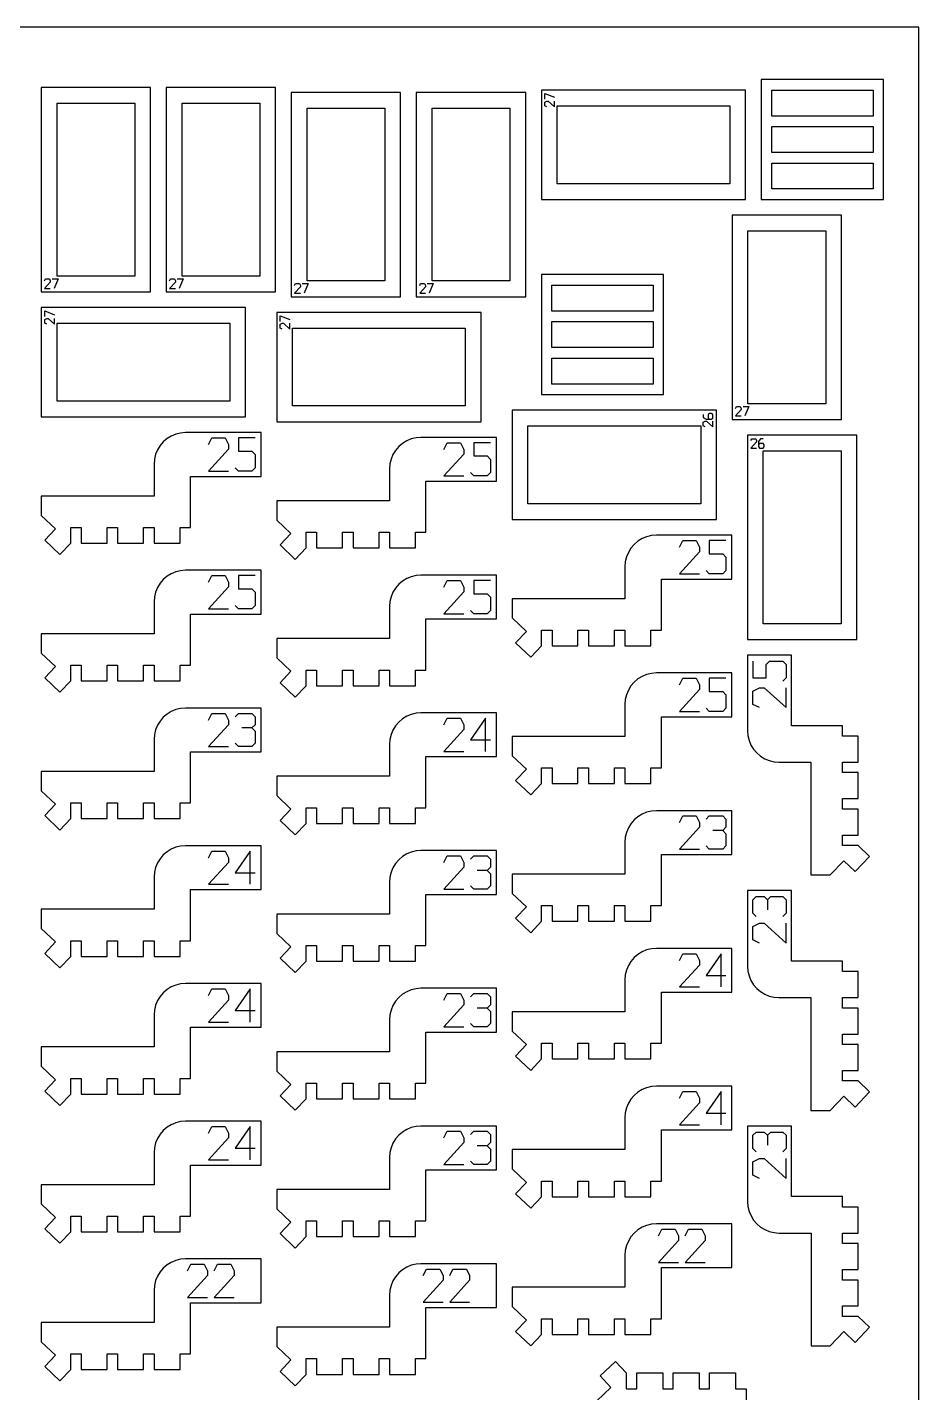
# Model space of a CAD drawing. Header units: millimetres. Extents: x 0 to 450, y 0 to 450.
# Drawn here: x 279.8 to 450, y 189.3 to 450 of the extents above; entities that cross this region are included whole.
import ezdxf

# ---------------------------------------------------------------- set-up
doc = ezdxf.new("R2010")
doc.units = ezdxf.units.MM
for name, color, linetype in [('CUT', 1, 'Continuous'), ('ENGRAVE', 5, 'Continuous'), ('SHEET', 8, 'Continuous')]:
    doc.layers.add(name, color=color, linetype=linetype)

msp = doc.modelspace()

# ---------------------------------------------------------------- linework, layer by layer
at = {"layer": 'CUT'}
for p, q in [((303.33, 438.5), (282.45, 438.5)), ((282.45, 438.5), (282.45, 399.49)), ((303.33, 399.49), (303.33, 438.5)), ((327.2, 438.5), (306.33, 438.5)), ((306.33, 438.5), (306.33, 399.49)), ((327.2, 399.49), (327.2, 438.5)), ((377.95, 438), (377.95, 417.13)), ((416.95, 438), (377.95, 438)), ((416.95, 417.13), (416.95, 438)), ((419.95, 440.01), (419.95, 417.13)), ((443.29, 440.01), (419.95, 440.01)), ((421.96, 433.05), (421.96, 438.01)), ((421.96, 438.01), (441.29, 438.01)), ((441.29, 438.01), (441.29, 433.05)), ((443.29, 417.13), (443.29, 440.01)), ((285.46, 435.5), (300.33, 435.5)), ((285.46, 402.49), (285.46, 435.5)), ((300.33, 435.5), (300.33, 402.49)), ((309.33, 435.5), (324.2, 435.5)), ((309.33, 402.49), (309.33, 435.5)), ((324.2, 435.5), (324.2, 402.49)), ((351.07, 437.58), (330.2, 437.58)), ((330.2, 437.58), (330.2, 398.57)), ((351.07, 398.57), (351.07, 437.58)), ((374.95, 437.58), (354.07, 437.58)), ((354.07, 437.58), (354.07, 398.57)), ((374.95, 398.57), (374.95, 437.58)), ((333.2, 434.58), (348.07, 434.58)), ((333.2, 401.58), (333.2, 434.58)), ((348.07, 434.58), (348.07, 401.58)), ((357.07, 434.58), (371.95, 434.58)), ((357.07, 401.58), (357.07, 434.58)), ((371.95, 434.58), (371.95, 401.58)), ((380.95, 420.13), (380.95, 435)), ((380.95, 435), (413.95, 435)), ((413.95, 435), (413.95, 420.13)), ((441.29, 433.05), (421.96, 433.05)), ((421.96, 426.09), (421.96, 431.05)), ((421.96, 431.05), (441.29, 431.05)), ((441.29, 431.05), (441.29, 426.09)), ((441.29, 426.09), (421.96, 426.09)), ((421.96, 419.13), (421.96, 424.09)), ((421.96, 424.09), (441.29, 424.09)), ((441.29, 424.09), (441.29, 419.13)), ((413.95, 420.13), (380.95, 420.13)), ((377.95, 417.13), (416.95, 417.13)), ((419.95, 417.13), (443.29, 417.13)), ((441.29, 419.13), (421.96, 419.13)), ((435.25, 414.13), (414.37, 414.13)), ((414.37, 414.13), (414.37, 375.12)), ((435.25, 375.12), (435.25, 414.13)), ((417.37, 411.13), (432.25, 411.13)), ((417.37, 378.12), (417.37, 411.13)), ((432.25, 411.13), (432.25, 378.12)), ((300.33, 402.49), (285.46, 402.49)), ((324.2, 402.49), (309.33, 402.49)), ((348.07, 401.58), (333.2, 401.58)), ((371.95, 401.58), (357.07, 401.58)), ((377.95, 402.78), (377.95, 379.89)), ((401.29, 402.78), (377.95, 402.78)), ((401.29, 379.89), (401.29, 402.78)), ((282.45, 399.49), (303.33, 399.49)), ((306.33, 399.49), (327.2, 399.49)), ((379.95, 395.82), (379.95, 400.78)), ((379.95, 400.78), (399.29, 400.78)), ((399.29, 400.78), (399.29, 395.82)), ((282.45, 396.49), (282.45, 375.62)), ((321.46, 396.49), (282.45, 396.49)), ((321.46, 375.62), (321.46, 396.49)), ((330.2, 398.57), (351.07, 398.57)), ((354.07, 398.57), (374.95, 398.57)), ((327.41, 395.57), (327.41, 374.7)), ((366.42, 395.57), (327.41, 395.57)), ((366.42, 374.7), (366.42, 395.57)), ((399.29, 395.82), (379.95, 395.82)), ((379.95, 388.86), (379.95, 393.82)), ((379.95, 393.82), (399.29, 393.82)), ((399.29, 393.82), (399.29, 388.86)), ((285.46, 378.62), (285.46, 393.49)), ((285.46, 393.49), (318.46, 393.49)), ((318.46, 393.49), (318.46, 378.62)), ((330.41, 377.7), (330.41, 392.57)), ((330.41, 392.57), (363.42, 392.57)), ((363.42, 392.57), (363.42, 377.7)), ((399.29, 388.86), (379.95, 388.86)), ((379.95, 381.89), (379.95, 386.85)), ((379.95, 386.85), (399.29, 386.85)), ((399.29, 386.85), (399.29, 381.89)), ((399.29, 381.89), (379.95, 381.89)), ((318.46, 378.62), (285.46, 378.62)), ((377.95, 379.89), (401.29, 379.89)), ((432.25, 378.12), (417.37, 378.12)), ((282.45, 375.62), (321.46, 375.62)), ((363.42, 377.7), (330.41, 377.7)), ((372.37, 376.89), (372.37, 356.02)), ((411.37, 376.89), (372.37, 376.89)), ((411.37, 356.02), (411.37, 376.89)), ((327.41, 374.7), (366.42, 374.7)), ((375.37, 359.02), (375.37, 373.89)), ((375.37, 373.89), (408.37, 373.89)), ((408.37, 373.89), (408.37, 359.02)), ((414.37, 375.12), (435.25, 375.12)), ((305.75, 370.86), (305.14, 370.14)), ((306.47, 371.47), (305.75, 370.86)), ((307.27, 371.96), (306.47, 371.47)), ((308.14, 372.32), (307.27, 371.96)), ((309.06, 372.54), (308.14, 372.32)), ((310, 372.62), (309.06, 372.54)), ((324.41, 372.62), (310, 372.62)), ((324.41, 364.25), (324.41, 372.62)), ((351.42, 370.56), (350.71, 369.94)), ((352.23, 371.05), (351.42, 370.56)), ((353.1, 371.41), (352.23, 371.05)), ((354.01, 371.63), (353.1, 371.41)), ((354.95, 371.7), (354.01, 371.63)), ((369.37, 371.7), (354.95, 371.7)), ((369.37, 363.34), (369.37, 371.7)), ((438.19, 372.12), (417.32, 372.12)), ((417.32, 372.12), (417.32, 333.11)), ((438.19, 333.11), (438.19, 372.12)), ((304.29, 368.47), (304.07, 367.55)), ((304.65, 369.34), (304.29, 368.47)), ((305.14, 370.14), (304.65, 369.34)), ((349.6, 368.42), (349.24, 367.55)), ((350.1, 369.23), (349.6, 368.42)), ((350.71, 369.94), (350.1, 369.23)), ((420.32, 369.12), (435.19, 369.12)), ((420.32, 336.11), (420.32, 369.12)), ((435.19, 369.12), (435.19, 336.11)), ((304.07, 367.55), (303.99, 366.62)), ((303.99, 366.62), (303.99, 360.5)), ((349.02, 366.64), (348.95, 365.7)), ((348.95, 365.7), (348.95, 359.59)), ((349.24, 367.55), (349.02, 366.64)), ((310.96, 364.25), (324.41, 364.25)), ((310.96, 354.5), (310.96, 364.25)), ((355.91, 363.34), (369.37, 363.34)), ((355.91, 353.59), (355.91, 363.34)), ((303.99, 360.5), (282.45, 360.5)), ((282.45, 360.5), (282.45, 356.81)), ((348.95, 359.59), (327.41, 359.59)), ((327.41, 359.59), (327.41, 355.9)), ((408.37, 359.02), (375.37, 359.02)), ((282.45, 356.81), (285.16, 354.25)), ((327.41, 355.9), (330.12, 353.33)), ((372.37, 356.02), (411.37, 356.02)), ((285.16, 354.25), (283.1, 352.07)), ((283.1, 352.07), (286.01, 349.32)), ((288.07, 351.5), (288.07, 354.5)), ((288.07, 354.5), (290.07, 354.5)), ((290.07, 354.5), (290.07, 351.5)), ((295.03, 351.5), (295.03, 354.5)), ((295.03, 354.5), (297.03, 354.5)), ((297.03, 354.5), (297.03, 351.5)), ((301.99, 354.5), (303.99, 354.5)), ((301.99, 351.5), (301.99, 354.5)), ((303.99, 354.5), (303.99, 351.5)), ((308.96, 354.5), (310.96, 354.5)), ((308.96, 351.5), (308.96, 354.5)), ((330.12, 353.33), (328.06, 351.16)), ((333.03, 350.59), (333.03, 353.59)), ((333.03, 353.59), (335.03, 353.59)), ((335.03, 353.59), (335.03, 350.59)), ((339.99, 350.59), (339.99, 353.59)), ((339.99, 353.59), (341.99, 353.59)), ((341.99, 353.59), (341.99, 350.59)), ((346.95, 353.59), (348.95, 353.59)), ((346.95, 350.59), (346.95, 353.59)), ((348.95, 353.59), (348.95, 350.59)), ((353.91, 353.59), (355.91, 353.59)), ((353.91, 350.59), (353.91, 353.59)), ((397.18, 352.37), (396.38, 351.87)), ((398.05, 352.73), (397.18, 352.37)), ((398.97, 352.95), (398.05, 352.73)), ((399.91, 353.02), (398.97, 352.95)), ((414.32, 353.02), (399.91, 353.02)), ((414.32, 344.66), (414.32, 353.02)), ((286.01, 349.32), (288.07, 351.5)), ((290.07, 351.5), (295.03, 351.5)), ((297.03, 351.5), (301.99, 351.5)), ((303.99, 351.5), (308.96, 351.5)), ((328.06, 351.16), (330.96, 348.41)), ((330.96, 348.41), (333.03, 350.59)), ((335.03, 350.59), (339.99, 350.59)), ((341.99, 350.59), (346.95, 350.59)), ((348.95, 350.59), (353.91, 350.59)), ((394.56, 349.74), (394.2, 348.87)), ((395.05, 350.55), (394.56, 349.74)), ((395.66, 351.26), (395.05, 350.55)), ((396.38, 351.87), (395.66, 351.26)), ((393.98, 347.96), (393.91, 347.02)), ((393.91, 347.02), (393.91, 340.91)), ((394.2, 348.87), (393.98, 347.96)), ((305.75, 344.56), (305.14, 343.85)), ((306.47, 345.18), (305.75, 344.56)), ((307.27, 345.67), (306.47, 345.18)), ((308.14, 346.03), (307.27, 345.67)), ((309.06, 346.25), (308.14, 346.03)), ((310, 346.32), (309.06, 346.25)), ((324.41, 346.32), (310, 346.32)), ((324.41, 337.96), (324.41, 346.32)), ((351.42, 344.26), (350.71, 343.65)), ((352.23, 344.75), (351.42, 344.26)), ((353.1, 345.11), (352.23, 344.75)), ((354.01, 345.33), (353.1, 345.11)), ((354.95, 345.41), (354.01, 345.33)), ((369.37, 345.41), (354.95, 345.41)), ((369.37, 337.04), (369.37, 345.41)), ((400.87, 344.66), (414.32, 344.66)), ((400.87, 334.9), (400.87, 344.66)), ((304.29, 342.17), (304.07, 341.26)), ((304.65, 343.04), (304.29, 342.17)), ((305.14, 343.85), (304.65, 343.04)), ((349.6, 342.13), (349.24, 341.26)), ((350.1, 342.93), (349.6, 342.13)), ((350.71, 343.65), (350.1, 342.93)), ((304.07, 341.26), (303.99, 340.32)), ((303.99, 340.32), (303.99, 334.21)), ((349.02, 340.34), (348.95, 339.4)), ((348.95, 339.4), (348.95, 333.29)), ((349.24, 341.26), (349.02, 340.34)), ((393.91, 340.91), (372.37, 340.91)), ((372.37, 340.91), (372.37, 337.22)), ((310.96, 337.96), (324.41, 337.96)), ((310.96, 328.21), (310.96, 337.96)), ((355.91, 337.04), (369.37, 337.04)), ((355.91, 327.29), (355.91, 337.04)), ((372.37, 337.22), (375.08, 334.65)), ((303.99, 334.21), (282.45, 334.21)), ((282.45, 334.21), (282.45, 330.52)), ((375.08, 334.65), (373.01, 332.47)), ((377.98, 331.9), (377.98, 334.9)), ((377.98, 334.9), (379.98, 334.9)), ((379.98, 334.9), (379.98, 331.9)), ((384.94, 331.9), (384.94, 334.9)), ((384.94, 334.9), (386.94, 334.9)), ((386.94, 334.9), (386.94, 331.9)), ((391.91, 334.9), (393.91, 334.9)), ((391.91, 331.9), (391.91, 334.9)), ((393.91, 334.9), (393.91, 331.9)), ((398.87, 334.9), (400.87, 334.9)), ((398.87, 331.9), (398.87, 334.9)), ((435.19, 336.11), (420.32, 336.11)), ((348.95, 333.29), (327.41, 333.29)), ((327.41, 333.29), (327.41, 329.6)), ((373.01, 332.47), (375.92, 329.72)), ((375.92, 329.72), (377.98, 331.9)), ((379.98, 331.9), (384.94, 331.9)), ((386.94, 331.9), (391.91, 331.9)), ((393.91, 331.9), (398.87, 331.9)), ((417.32, 333.11), (438.19, 333.11)), ((282.45, 330.52), (285.16, 327.95)), ((327.41, 329.6), (330.12, 327.04)), ((425.68, 330.11), (417.32, 330.11)), ((417.32, 330.11), (417.32, 315.7)), ((425.68, 316.66), (425.68, 330.11)), ((285.16, 327.95), (283.1, 325.77)), ((288.07, 325.21), (288.07, 328.21)), ((288.07, 328.21), (290.07, 328.21)), ((290.07, 328.21), (290.07, 325.21)), ((295.03, 325.21), (295.03, 328.21)), ((295.03, 328.21), (297.03, 328.21)), ((297.03, 328.21), (297.03, 325.21)), ((301.99, 328.21), (303.99, 328.21)), ((301.99, 325.21), (301.99, 328.21)), ((303.99, 328.21), (303.99, 325.21)), ((308.96, 328.21), (310.96, 328.21)), ((308.96, 325.21), (308.96, 328.21)), ((330.12, 327.04), (328.06, 324.86)), ((333.03, 324.29), (333.03, 327.29)), ((333.03, 327.29), (335.03, 327.29)), ((335.03, 327.29), (335.03, 324.29)), ((339.99, 324.29), (339.99, 327.29)), ((339.99, 327.29), (341.99, 327.29)), ((341.99, 327.29), (341.99, 324.29)), ((346.95, 327.29), (348.95, 327.29)), ((346.95, 324.29), (346.95, 327.29)), ((348.95, 327.29), (348.95, 324.29)), ((353.91, 327.29), (355.91, 327.29)), ((353.91, 324.29), (353.91, 327.29)), ((397.18, 326.07), (396.38, 325.58)), ((398.05, 326.43), (397.18, 326.07)), ((398.97, 326.65), (398.05, 326.43)), ((399.91, 326.72), (398.97, 326.65)), ((414.32, 326.72), (399.91, 326.72)), ((414.32, 318.36), (414.32, 326.72)), ((283.1, 325.77), (286.01, 323.03)), ((286.01, 323.03), (288.07, 325.21)), ((290.07, 325.21), (295.03, 325.21)), ((297.03, 325.21), (301.99, 325.21)), ((303.99, 325.21), (308.96, 325.21)), ((328.06, 324.86), (330.96, 322.11)), ((330.96, 322.11), (333.03, 324.29)), ((335.03, 324.29), (339.99, 324.29)), ((341.99, 324.29), (346.95, 324.29)), ((348.95, 324.29), (353.91, 324.29)), ((394.56, 323.45), (394.2, 322.58)), ((395.05, 324.25), (394.56, 323.45)), ((395.66, 324.97), (395.05, 324.25)), ((396.38, 325.58), (395.66, 324.97)), ((393.98, 321.66), (393.91, 320.72)), ((393.91, 320.72), (393.91, 314.61)), ((394.2, 322.58), (393.98, 321.66)), ((305.75, 318.27), (305.14, 317.55)), ((306.47, 318.88), (305.75, 318.27)), ((307.27, 319.37), (306.47, 318.88)), ((308.14, 319.73), (307.27, 319.37)), ((309.06, 319.95), (308.14, 319.73)), ((310, 320.03), (309.06, 319.95)), ((324.41, 320.03), (310, 320.03)), ((324.41, 311.66), (324.41, 320.03)), ((352.23, 318.46), (351.42, 317.96)), ((353.1, 318.82), (352.23, 318.46)), ((354.01, 319.04), (353.1, 318.82)), ((354.95, 319.11), (354.01, 319.04)), ((369.37, 319.11), (354.95, 319.11)), ((369.37, 310.75), (369.37, 319.11)), ((400.87, 318.36), (414.32, 318.36)), ((400.87, 308.61), (400.87, 318.36)), ((304.29, 315.88), (304.07, 314.96)), ((304.65, 316.75), (304.29, 315.88)), ((305.14, 317.55), (304.65, 316.75)), ((349.6, 315.83), (349.24, 314.96)), ((350.1, 316.64), (349.6, 315.83)), ((350.71, 317.35), (350.1, 316.64)), ((351.42, 317.96), (350.71, 317.35)), ((417.32, 315.7), (417.39, 314.76)), ((435.44, 316.66), (425.68, 316.66)), ((435.44, 314.66), (435.44, 316.66)), ((304.07, 314.96), (303.99, 314.02)), ((303.99, 314.02), (303.99, 307.91)), ((349.02, 314.05), (348.95, 313.11)), ((348.95, 313.11), (348.95, 307)), ((349.24, 314.96), (349.02, 314.05)), ((393.91, 314.61), (372.37, 314.61)), ((372.37, 314.61), (372.37, 310.92)), ((417.39, 314.76), (417.61, 313.84)), ((417.61, 313.84), (417.97, 312.97)), ((417.97, 312.97), (418.47, 312.17)), ((438.44, 314.66), (435.44, 314.66)), ((438.44, 309.7), (438.44, 314.66)), ((310.96, 301.91), (310.96, 311.66)), ((310.96, 311.66), (324.41, 311.66)), ((355.91, 310.75), (369.37, 310.75)), ((355.91, 300.99), (355.91, 310.75)), ((372.37, 310.92), (375.08, 308.36)), ((418.47, 312.17), (419.08, 311.45)), ((419.08, 311.45), (419.79, 310.84)), ((419.79, 310.84), (420.6, 310.35)), ((420.6, 310.35), (421.47, 309.99)), ((282.45, 307.91), (282.45, 304.22)), ((303.99, 307.91), (282.45, 307.91)), ((375.08, 308.36), (373.01, 306.18)), ((377.98, 305.61), (377.98, 308.61)), ((377.98, 308.61), (379.98, 308.61)), ((379.98, 308.61), (379.98, 305.61)), ((384.94, 305.61), (384.94, 308.61)), ((384.94, 308.61), (386.94, 308.61)), ((386.94, 308.61), (386.94, 305.61)), ((391.91, 308.61), (393.91, 308.61)), ((391.91, 305.61), (391.91, 308.61)), ((393.91, 308.61), (393.91, 305.61)), ((398.87, 308.61), (400.87, 308.61)), ((398.87, 305.61), (398.87, 308.61)), ((421.47, 309.99), (422.38, 309.77)), ((422.38, 309.77), (423.32, 309.7)), ((423.32, 309.7), (429.43, 309.7)), ((429.43, 309.7), (429.43, 288.16)), ((435.44, 309.7), (438.44, 309.7)), ((435.44, 307.7), (435.44, 309.7)), ((438.44, 307.7), (435.44, 307.7)), ((438.44, 302.73), (438.44, 307.7)), ((348.95, 307), (327.41, 307)), ((327.41, 307), (327.41, 303.31)), ((373.01, 306.18), (375.92, 303.43)), ((375.92, 303.43), (377.98, 305.61)), ((379.98, 305.61), (384.94, 305.61)), ((386.94, 305.61), (391.91, 305.61)), ((393.91, 305.61), (398.87, 305.61)), ((282.45, 304.22), (285.16, 301.66)), ((327.41, 303.31), (330.12, 300.74)), ((435.44, 302.73), (438.44, 302.73)), ((435.44, 300.73), (435.44, 302.73)), ((285.16, 301.66), (283.1, 299.48)), ((288.07, 298.91), (288.07, 301.91)), ((288.07, 301.91), (290.07, 301.91)), ((290.07, 301.91), (290.07, 298.91)), ((295.03, 298.91), (295.03, 301.91)), ((295.03, 301.91), (297.03, 301.91)), ((297.03, 301.91), (297.03, 298.91)), ((301.99, 298.91), (301.99, 301.91)), ((301.99, 301.91), (303.99, 301.91)), ((303.99, 301.91), (303.99, 298.91)), ((308.96, 298.91), (308.96, 301.91)), ((308.96, 301.91), (310.96, 301.91)), ((330.12, 300.74), (328.06, 298.56)), ((333.03, 300.99), (335.03, 300.99)), ((333.03, 297.99), (333.03, 300.99)), ((335.03, 300.99), (335.03, 297.99)), ((339.99, 297.99), (339.99, 300.99)), ((339.99, 300.99), (341.99, 300.99)), ((341.99, 300.99), (341.99, 297.99)), ((346.95, 300.99), (348.95, 300.99)), ((346.95, 297.99), (346.95, 300.99)), ((348.95, 300.99), (348.95, 297.99)), ((353.91, 300.99), (355.91, 300.99)), ((353.91, 297.99), (353.91, 300.99)), ((398.05, 300.14), (397.18, 299.77)), ((398.97, 300.35), (398.05, 300.14)), ((399.91, 300.43), (398.97, 300.35)), ((414.32, 300.43), (399.91, 300.43)), ((414.32, 292.06), (414.32, 300.43)), ((438.44, 300.73), (435.44, 300.73)), ((438.44, 295.77), (438.44, 300.73)), ((283.1, 299.48), (286.01, 296.73)), ((286.01, 296.73), (288.07, 298.91)), ((290.07, 298.91), (295.03, 298.91)), ((297.03, 298.91), (301.99, 298.91)), ((303.99, 298.91), (308.96, 298.91)), ((328.06, 298.56), (330.96, 295.81)), ((330.96, 295.81), (333.03, 297.99)), ((335.03, 297.99), (339.99, 297.99)), ((341.99, 297.99), (346.95, 297.99)), ((348.95, 297.99), (353.91, 297.99)), ((395.05, 297.95), (394.56, 297.15)), ((395.66, 298.67), (395.05, 297.95)), ((396.38, 299.28), (395.66, 298.67)), ((397.18, 299.77), (396.38, 299.28)), ((393.98, 295.37), (393.91, 294.43)), ((394.2, 296.28), (393.98, 295.37)), ((394.56, 297.15), (394.2, 296.28)), ((435.44, 295.77), (438.44, 295.77)), ((435.44, 293.77), (435.44, 295.77)), ((306.47, 292.58), (305.75, 291.97)), ((307.27, 293.08), (306.47, 292.58)), ((308.14, 293.44), (307.27, 293.08)), ((309.06, 293.66), (308.14, 293.44)), ((310, 293.73), (309.06, 293.66)), ((324.41, 293.73), (310, 293.73)), ((324.41, 285.36), (324.41, 293.73)), ((352.23, 292.16), (351.42, 291.67)), ((353.1, 292.52), (352.23, 292.16)), ((354.01, 292.74), (353.1, 292.52)), ((354.95, 292.81), (354.01, 292.74)), ((369.37, 292.81), (354.95, 292.81)), ((369.37, 284.45), (369.37, 292.81)), ((393.91, 294.43), (393.91, 288.31)), ((400.87, 282.31), (400.87, 292.06)), ((400.87, 292.06), (414.32, 292.06)), ((438.44, 293.77), (435.44, 293.77)), ((440.62, 291.71), (438.44, 293.77)), ((304.29, 289.58), (304.07, 288.67)), ((304.65, 290.45), (304.29, 289.58)), ((305.14, 291.26), (304.65, 290.45)), ((305.75, 291.97), (305.14, 291.26)), ((349.6, 289.54), (349.24, 288.67)), ((350.1, 290.34), (349.6, 289.54)), ((350.71, 291.06), (350.1, 290.34)), ((351.42, 291.67), (350.71, 291.06)), ((433.12, 288.16), (435.69, 290.87)), ((435.69, 290.87), (437.87, 288.8)), ((437.87, 288.8), (440.62, 291.71)), ((304.07, 288.67), (303.99, 287.73)), ((303.99, 287.73), (303.99, 281.62)), ((349.02, 287.75), (348.95, 286.81)), ((348.95, 286.81), (348.95, 280.7)), ((349.24, 288.67), (349.02, 287.75)), ((372.37, 288.31), (372.37, 284.63)), ((393.91, 288.31), (372.37, 288.31)), ((429.43, 288.16), (433.12, 288.16)), ((310.96, 285.36), (324.41, 285.36)), ((310.96, 275.61), (310.96, 285.36)), ((355.91, 274.7), (355.91, 284.45)), ((355.91, 284.45), (369.37, 284.45)), ((372.37, 284.63), (375.08, 282.06)), ((425.69, 285.16), (417.32, 285.16)), ((417.32, 285.16), (417.32, 270.74)), ((425.69, 271.7), (425.69, 285.16)), ((303.99, 281.62), (282.45, 281.62)), ((282.45, 281.62), (282.45, 277.93)), ((375.08, 282.06), (373.01, 279.88)), ((377.98, 279.31), (377.98, 282.31)), ((377.98, 282.31), (379.98, 282.31)), ((379.98, 282.31), (379.98, 279.31)), ((384.94, 279.31), (384.94, 282.31)), ((384.94, 282.31), (386.94, 282.31)), ((386.94, 282.31), (386.94, 279.31)), ((391.91, 279.31), (391.91, 282.31)), ((391.91, 282.31), (393.91, 282.31)), ((393.91, 282.31), (393.91, 279.31)), ((398.87, 279.31), (398.87, 282.31)), ((398.87, 282.31), (400.87, 282.31)), ((327.41, 280.7), (327.41, 277.01)), ((348.95, 280.7), (327.41, 280.7)), ((373.01, 279.88), (375.92, 277.13)), ((375.92, 277.13), (377.98, 279.31)), ((379.98, 279.31), (384.94, 279.31)), ((386.94, 279.31), (391.91, 279.31)), ((393.91, 279.31), (398.87, 279.31)), ((282.45, 277.93), (285.16, 275.36)), ((327.41, 277.01), (330.12, 274.45)), ((285.16, 275.36), (283.1, 273.18)), ((288.07, 275.61), (290.07, 275.61)), ((288.07, 272.61), (288.07, 275.61)), ((290.07, 275.61), (290.07, 272.61)), ((295.03, 272.61), (295.03, 275.61)), ((295.03, 275.61), (297.03, 275.61)), ((297.03, 275.61), (297.03, 272.61)), ((301.99, 275.61), (303.99, 275.61)), ((301.99, 272.61), (301.99, 275.61)), ((303.99, 275.61), (303.99, 272.61)), ((308.96, 275.61), (310.96, 275.61)), ((308.96, 272.61), (308.96, 275.61)), ((330.12, 274.45), (328.06, 272.27)), ((333.03, 271.7), (333.03, 274.7)), ((333.03, 274.7), (335.03, 274.7)), ((335.03, 274.7), (335.03, 271.7)), ((339.99, 271.7), (339.99, 274.7)), ((339.99, 274.7), (341.99, 274.7)), ((341.99, 274.7), (341.99, 271.7)), ((346.95, 271.7), (346.95, 274.7)), ((346.95, 274.7), (348.95, 274.7)), ((348.95, 274.7), (348.95, 271.7)), ((353.91, 271.7), (353.91, 274.7)), ((353.91, 274.7), (355.91, 274.7)), ((398.05, 273.84), (397.18, 273.48)), ((398.97, 274.06), (398.05, 273.84)), ((399.91, 274.13), (398.97, 274.06)), ((414.32, 274.13), (399.91, 274.13)), ((414.32, 265.77), (414.32, 274.13)), ((283.1, 273.18), (286.01, 270.43)), ((286.01, 270.43), (288.07, 272.61)), ((290.07, 272.61), (295.03, 272.61)), ((297.03, 272.61), (301.99, 272.61)), ((303.99, 272.61), (308.96, 272.61)), ((328.06, 272.27), (330.96, 269.52)), ((330.96, 269.52), (333.03, 271.7)), ((335.03, 271.7), (339.99, 271.7)), ((341.99, 271.7), (346.95, 271.7)), ((348.95, 271.7), (353.91, 271.7)), ((395.05, 271.66), (394.56, 270.86)), ((395.66, 272.38), (395.05, 271.66)), ((396.38, 272.99), (395.66, 272.38)), ((397.18, 273.48), (396.38, 272.99)), ((435.44, 271.7), (425.69, 271.7)), ((435.44, 269.7), (435.44, 271.7)), ((393.98, 269.07), (393.91, 268.13)), ((394.2, 269.99), (393.98, 269.07)), ((394.56, 270.86), (394.2, 269.99)), ((417.32, 270.74), (417.39, 269.8)), ((417.39, 269.8), (417.61, 268.89)), ((417.61, 268.89), (417.97, 268.02)), ((438.44, 269.7), (435.44, 269.7)), ((438.44, 264.74), (438.44, 269.7)), ((306.47, 266.29), (305.75, 265.68)), ((307.27, 266.78), (306.47, 266.29)), ((308.14, 267.14), (307.27, 266.78)), ((309.06, 267.36), (308.14, 267.14)), ((310, 267.43), (309.06, 267.36)), ((324.41, 267.43), (310, 267.43)), ((324.41, 259.07), (324.41, 267.43)), ((353.1, 266.23), (352.23, 265.86)), ((354.01, 266.44), (353.1, 266.23)), ((354.95, 266.52), (354.01, 266.44)), ((369.37, 266.52), (354.95, 266.52)), ((369.37, 258.15), (369.37, 266.52)), ((393.91, 268.13), (393.91, 262.02)), ((417.97, 268.02), (418.47, 267.21)), ((418.47, 267.21), (419.08, 266.5)), ((419.08, 266.5), (419.79, 265.89)), ((304.65, 264.16), (304.29, 263.29)), ((305.14, 264.96), (304.65, 264.16)), ((305.75, 265.68), (305.14, 264.96)), ((350.1, 264.04), (349.6, 263.24)), ((350.71, 264.76), (350.1, 264.04)), ((351.42, 265.37), (350.71, 264.76)), ((352.23, 265.86), (351.42, 265.37)), ((400.87, 265.77), (414.32, 265.77)), ((400.87, 256.02), (400.87, 265.77)), ((419.79, 265.89), (420.6, 265.4)), ((420.6, 265.4), (421.47, 265.03)), ((421.47, 265.03), (422.38, 264.82)), ((422.38, 264.82), (423.32, 264.74)), ((423.32, 264.74), (429.43, 264.74)), ((429.43, 264.74), (429.43, 243.2)), ((435.44, 264.74), (438.44, 264.74)), ((435.44, 262.74), (435.44, 264.74)), ((304.07, 262.37), (303.99, 261.43)), ((303.99, 261.43), (303.99, 255.32)), ((304.29, 263.29), (304.07, 262.37)), ((349.02, 261.46), (348.95, 260.52)), ((349.24, 262.37), (349.02, 261.46)), ((349.6, 263.24), (349.24, 262.37)), ((393.91, 262.02), (372.37, 262.02)), ((372.37, 262.02), (372.37, 258.33)), ((438.44, 262.74), (435.44, 262.74)), ((438.44, 257.78), (438.44, 262.74)), ((310.96, 259.07), (324.41, 259.07)), ((310.96, 249.32), (310.96, 259.07)), ((348.95, 260.52), (348.95, 254.4)), ((355.91, 248.4), (355.91, 258.15)), ((355.91, 258.15), (369.37, 258.15)), ((372.37, 258.33), (375.08, 255.77)), ((375.08, 255.77), (373.01, 253.59)), ((377.98, 256.02), (379.98, 256.02)), ((377.98, 253.02), (377.98, 256.02)), ((379.98, 256.02), (379.98, 253.02)), ((384.94, 253.02), (384.94, 256.02)), ((384.94, 256.02), (386.94, 256.02)), ((386.94, 256.02), (386.94, 253.02)), ((391.91, 256.02), (393.91, 256.02)), ((391.91, 253.02), (391.91, 256.02)), ((393.91, 256.02), (393.91, 253.02)), ((398.87, 256.02), (400.87, 256.02)), ((398.87, 253.02), (398.87, 256.02)), ((435.44, 257.78), (438.44, 257.78)), ((435.44, 255.78), (435.44, 257.78)), ((438.44, 255.78), (435.44, 255.78)), ((438.44, 250.82), (438.44, 255.78)), ((303.99, 255.32), (282.45, 255.32)), ((282.45, 255.32), (282.45, 251.63)), ((327.41, 254.4), (327.41, 250.72)), ((348.95, 254.4), (327.41, 254.4)), ((373.01, 253.59), (375.92, 250.84)), ((375.92, 250.84), (377.98, 253.02)), ((379.98, 253.02), (384.94, 253.02)), ((386.94, 253.02), (391.91, 253.02)), ((393.91, 253.02), (398.87, 253.02)), ((282.45, 251.63), (285.16, 249.07)), ((327.41, 250.72), (330.12, 248.15)), ((435.44, 250.82), (438.44, 250.82)), ((435.44, 248.82), (435.44, 250.82)), ((285.16, 249.07), (283.1, 246.89)), ((288.07, 249.32), (290.07, 249.32)), ((288.07, 246.32), (288.07, 249.32)), ((290.07, 249.32), (290.07, 246.32)), ((295.03, 246.32), (295.03, 249.32)), ((295.03, 249.32), (297.03, 249.32)), ((297.03, 249.32), (297.03, 246.32)), ((301.99, 249.32), (303.99, 249.32)), ((301.99, 246.32), (301.99, 249.32)), ((303.99, 249.32), (303.99, 246.32)), ((308.96, 249.32), (310.96, 249.32)), ((308.96, 246.32), (308.96, 249.32)), ((330.12, 248.15), (328.06, 245.97)), ((333.03, 245.4), (333.03, 248.4)), ((333.03, 248.4), (335.03, 248.4)), ((335.03, 248.4), (335.03, 245.4)), ((339.99, 245.4), (339.99, 248.4)), ((339.99, 248.4), (341.99, 248.4)), ((341.99, 248.4), (341.99, 245.4)), ((346.95, 245.4), (346.95, 248.4)), ((346.95, 248.4), (348.95, 248.4)), ((348.95, 248.4), (348.95, 245.4)), ((353.91, 245.4), (353.91, 248.4)), ((353.91, 248.4), (355.91, 248.4)), ((398.97, 247.76), (398.05, 247.54)), ((399.91, 247.84), (398.97, 247.76)), ((414.32, 247.84), (399.91, 247.84)), ((414.32, 239.47), (414.32, 247.84)), ((438.44, 248.82), (435.44, 248.82)), ((440.62, 246.76), (438.44, 248.82)), ((283.1, 246.89), (286.01, 244.14)), ((286.01, 244.14), (288.07, 246.32)), ((290.07, 246.32), (295.03, 246.32)), ((297.03, 246.32), (301.99, 246.32)), ((303.99, 246.32), (308.96, 246.32)), ((328.06, 245.97), (330.96, 243.22)), ((330.96, 243.22), (333.03, 245.4)), ((335.03, 245.4), (339.99, 245.4)), ((341.99, 245.4), (346.95, 245.4)), ((348.95, 245.4), (353.91, 245.4)), ((395.05, 245.36), (394.56, 244.56)), ((395.66, 246.08), (395.05, 245.36)), ((396.38, 246.69), (395.66, 246.08)), ((397.18, 247.18), (396.38, 246.69)), ((398.05, 247.54), (397.18, 247.18)), ((433.12, 243.2), (435.69, 245.91)), ((435.69, 245.91), (437.87, 243.85)), ((437.87, 243.85), (440.62, 246.76)), ((393.98, 242.77), (393.91, 241.84)), ((394.2, 243.69), (393.98, 242.77)), ((394.56, 244.56), (394.2, 243.69)), ((429.43, 243.2), (433.12, 243.2)), ((306.47, 239.99), (305.75, 239.38)), ((307.27, 240.48), (306.47, 239.99)), ((308.14, 240.84), (307.27, 240.48)), ((309.06, 241.06), (308.14, 240.84)), ((310, 241.14), (309.06, 241.06)), ((324.41, 241.14), (310, 241.14)), ((324.41, 232.77), (324.41, 241.14)), ((353.1, 239.93), (352.23, 239.57)), ((354.01, 240.15), (353.1, 239.93)), ((354.95, 240.22), (354.01, 240.15)), ((369.37, 240.22), (354.95, 240.22)), ((369.37, 231.86), (369.37, 240.22)), ((393.91, 241.84), (393.91, 235.72)), ((425.69, 240.2), (417.32, 240.2)), ((417.32, 240.2), (417.32, 225.79)), ((425.69, 226.75), (425.69, 240.2)), ((304.65, 237.86), (304.29, 236.99)), ((305.14, 238.66), (304.65, 237.86)), ((305.75, 239.38), (305.14, 238.66)), ((350.1, 237.75), (349.6, 236.95)), ((350.71, 238.47), (350.1, 237.75)), ((351.42, 239.08), (350.71, 238.47)), ((352.23, 239.57), (351.42, 239.08)), ((400.87, 239.47), (414.32, 239.47)), ((400.87, 229.72), (400.87, 239.47)), ((304.07, 236.08), (303.99, 235.14)), ((303.99, 235.14), (303.99, 229.02)), ((304.29, 236.99), (304.07, 236.08)), ((349.02, 235.16), (348.95, 234.22)), ((349.24, 236.08), (349.02, 235.16)), ((349.6, 236.95), (349.24, 236.08)), ((393.91, 235.72), (372.37, 235.72)), ((372.37, 235.72), (372.37, 232.03)), ((310.96, 232.77), (324.41, 232.77)), ((310.96, 223.02), (310.96, 232.77)), ((348.95, 234.22), (348.95, 228.11)), ((372.37, 232.03), (375.08, 229.47)), ((355.91, 222.11), (355.91, 231.86)), ((355.91, 231.86), (369.37, 231.86)), ((375.08, 229.47), (373.01, 227.29)), ((377.98, 229.72), (379.98, 229.72)), ((377.98, 226.72), (377.98, 229.72)), ((379.98, 229.72), (379.98, 226.72)), ((384.94, 226.72), (384.94, 229.72)), ((384.94, 229.72), (386.94, 229.72)), ((386.94, 229.72), (386.94, 226.72)), ((391.91, 229.72), (393.91, 229.72)), ((391.91, 226.72), (391.91, 229.72)), ((393.91, 229.72), (393.91, 226.72)), ((398.87, 229.72), (400.87, 229.72)), ((398.87, 226.72), (398.87, 229.72)), ((303.99, 229.02), (282.45, 229.02)), ((282.45, 229.02), (282.45, 225.34)), ((327.41, 228.11), (327.41, 224.42)), ((348.95, 228.11), (327.41, 228.11)), ((373.01, 227.29), (375.92, 224.54)), ((282.45, 225.34), (285.16, 222.77)), ((327.41, 224.42), (330.12, 221.86)), ((375.92, 224.54), (377.98, 226.72)), ((379.98, 226.72), (384.94, 226.72)), ((386.94, 226.72), (391.91, 226.72)), ((393.91, 226.72), (398.87, 226.72)), ((417.32, 225.79), (417.39, 224.85)), ((417.39, 224.85), (417.61, 223.93)), ((435.44, 226.75), (425.69, 226.75)), ((435.44, 224.75), (435.44, 226.75)), ((438.44, 224.75), (435.44, 224.75)), ((438.44, 219.79), (438.44, 224.75)), ((285.16, 222.77), (283.1, 220.59)), ((288.07, 223.02), (290.07, 223.02)), ((288.07, 220.02), (288.07, 223.02)), ((290.07, 223.02), (290.07, 220.02)), ((295.03, 220.02), (295.03, 223.02)), ((295.03, 223.02), (297.03, 223.02)), ((297.03, 223.02), (297.03, 220.02)), ((301.99, 223.02), (303.99, 223.02)), ((301.99, 220.02), (301.99, 223.02)), ((303.99, 223.02), (303.99, 220.02)), ((308.96, 223.02), (310.96, 223.02)), ((308.96, 220.02), (308.96, 223.02)), ((330.12, 221.86), (328.06, 219.68)), ((333.03, 219.11), (333.03, 222.11)), ((333.03, 222.11), (335.03, 222.11)), ((335.03, 222.11), (335.03, 219.11)), ((339.99, 219.11), (339.99, 222.11)), ((339.99, 222.11), (341.99, 222.11)), ((341.99, 222.11), (341.99, 219.11)), ((346.95, 219.11), (346.95, 222.11)), ((346.95, 222.11), (348.95, 222.11)), ((348.95, 222.11), (348.95, 219.11)), ((353.91, 219.11), (353.91, 222.11)), ((353.91, 222.11), (355.91, 222.11)), ((417.61, 223.93), (417.98, 223.06)), ((417.98, 223.06), (418.47, 222.26)), ((418.47, 222.26), (419.08, 221.54)), ((283.1, 220.59), (286.01, 217.84)), ((286.01, 217.84), (288.07, 220.02)), ((290.07, 220.02), (295.03, 220.02)), ((297.03, 220.02), (301.99, 220.02)), ((303.99, 220.02), (308.96, 220.02)), ((328.06, 219.68), (330.96, 216.93)), ((330.96, 216.93), (333.03, 219.11)), ((335.03, 219.11), (339.99, 219.11)), ((341.99, 219.11), (346.95, 219.11)), ((348.95, 219.11), (353.91, 219.11)), ((395.05, 219.07), (394.56, 218.26)), ((395.66, 219.78), (395.05, 219.07)), ((396.38, 220.4), (395.66, 219.78)), ((397.18, 220.89), (396.38, 220.4)), ((398.05, 221.25), (397.18, 220.89)), ((398.97, 221.47), (398.05, 221.25)), ((399.91, 221.54), (398.97, 221.47)), ((414.32, 221.54), (399.91, 221.54)), ((414.32, 213.18), (414.32, 221.54)), ((419.08, 221.54), (419.79, 220.93)), ((419.79, 220.93), (420.6, 220.44)), ((420.6, 220.44), (421.47, 220.08)), ((421.47, 220.08), (422.38, 219.86)), ((422.38, 219.86), (423.32, 219.79)), ((423.32, 219.79), (429.44, 219.79)), ((429.44, 219.79), (429.44, 198.25)), ((435.44, 219.79), (438.44, 219.79)), ((435.44, 217.79), (435.44, 219.79)), ((393.98, 216.48), (393.91, 215.54)), ((394.2, 217.39), (393.98, 216.48)), ((394.56, 218.26), (394.2, 217.39)), ((438.44, 217.79), (435.44, 217.79)), ((438.44, 212.82), (438.44, 217.79)), ((307.27, 214.19), (306.47, 213.7)), ((308.14, 214.55), (307.27, 214.19)), ((309.06, 214.77), (308.14, 214.55)), ((310, 214.84), (309.06, 214.77)), ((324.41, 214.84), (310, 214.84)), ((324.41, 206.48), (324.41, 214.84)), ((354.01, 213.85), (353.1, 213.63)), ((354.95, 213.93), (354.01, 213.85)), ((369.37, 213.93), (354.95, 213.93)), ((369.37, 205.56), (369.37, 213.93)), ((393.91, 215.54), (393.91, 209.43)), ((304.65, 211.57), (304.29, 210.7)), ((305.14, 212.37), (304.65, 211.57)), ((305.75, 213.08), (305.14, 212.37)), ((306.47, 213.7), (305.75, 213.08)), ((350.1, 211.45), (349.6, 210.65)), ((350.71, 212.17), (350.1, 211.45)), ((351.42, 212.78), (350.71, 212.17)), ((352.23, 213.27), (351.42, 212.78)), ((353.1, 213.63), (352.23, 213.27)), ((400.87, 213.18), (414.32, 213.18)), ((400.87, 203.43), (400.87, 213.18)), ((435.44, 212.82), (438.44, 212.82)), ((435.44, 210.82), (435.44, 212.82)), ((304.07, 209.78), (303.99, 208.84)), ((303.99, 208.84), (303.99, 202.73)), ((304.29, 210.7), (304.07, 209.78)), ((349.02, 208.86), (348.95, 207.93)), ((349.24, 209.78), (349.02, 208.86)), ((349.6, 210.65), (349.24, 209.78)), ((393.91, 209.43), (372.37, 209.43)), ((372.37, 209.43), (372.37, 205.74)), ((438.44, 210.82), (435.44, 210.82)), ((438.44, 205.86), (438.44, 210.82)), ((310.96, 206.48), (324.41, 206.48)), ((310.96, 196.73), (310.96, 206.48)), ((348.95, 207.93), (348.95, 201.81)), ((355.91, 205.56), (369.37, 205.56)), ((355.91, 195.81), (355.91, 205.56)), ((372.37, 205.74), (375.08, 203.17)), ((377.98, 203.43), (379.98, 203.43)), ((377.98, 200.43), (377.98, 203.43)), ((379.98, 203.43), (379.98, 200.43)), ((384.94, 203.43), (386.94, 203.43)), ((384.94, 200.43), (384.94, 203.43)), ((386.94, 203.43), (386.94, 200.43)), ((391.91, 203.43), (393.91, 203.43)), ((391.91, 200.43), (391.91, 203.43)), ((393.91, 203.43), (393.91, 200.43)), ((398.87, 203.43), (400.87, 203.43)), ((398.87, 200.43), (398.87, 203.43)), ((435.44, 205.86), (438.44, 205.86)), ((435.44, 203.86), (435.44, 205.86)), ((438.44, 203.86), (435.44, 203.86)), ((440.62, 201.8), (438.44, 203.86)), ((303.99, 202.73), (282.45, 202.73)), ((282.45, 202.73), (282.45, 199.04)), ((348.95, 201.81), (327.41, 201.81)), ((327.41, 201.81), (327.41, 198.12)), ((375.08, 203.17), (373.01, 201)), ((373.01, 201), (375.92, 198.25)), ((433.12, 198.25), (435.69, 200.96)), ((435.69, 200.96), (437.87, 198.89)), ((437.87, 198.89), (440.62, 201.8)), ((282.45, 199.04), (285.16, 196.48)), ((375.92, 198.25), (377.98, 200.43)), ((379.98, 200.43), (384.94, 200.43)), ((386.94, 200.43), (391.91, 200.43)), ((393.91, 200.43), (398.87, 200.43)), ((429.44, 198.25), (433.12, 198.25)), ((285.16, 196.48), (283.1, 194.3)), ((288.07, 196.73), (290.07, 196.73)), ((288.07, 193.73), (288.07, 196.73)), ((290.07, 196.73), (290.07, 193.73)), ((295.03, 196.73), (297.03, 196.73)), ((295.03, 193.73), (295.03, 196.73)), ((297.03, 196.73), (297.03, 193.73)), ((301.99, 196.73), (303.99, 196.73)), ((301.99, 193.73), (301.99, 196.73)), ((303.99, 196.73), (303.99, 193.73)), ((308.96, 196.73), (310.96, 196.73)), ((308.96, 193.73), (308.96, 196.73)), ((327.41, 198.12), (330.12, 195.56)), ((330.12, 195.56), (328.06, 193.38)), ((333.03, 195.81), (335.03, 195.81)), ((333.03, 192.81), (333.03, 195.81)), ((335.03, 195.81), (335.03, 192.81)), ((339.99, 195.81), (341.99, 195.81)), ((339.99, 192.81), (339.99, 195.81)), ((341.99, 195.81), (341.99, 192.81)), ((346.95, 195.81), (348.95, 195.81)), ((346.95, 192.81), (346.95, 195.81)), ((348.95, 195.81), (348.95, 192.81)), ((353.91, 195.81), (355.91, 195.81)), ((353.91, 192.81), (353.91, 195.81)), ((283.1, 194.3), (286.01, 191.55)), ((286.01, 191.55), (288.07, 193.73)), ((290.07, 193.73), (295.03, 193.73)), ((297.03, 193.73), (301.99, 193.73)), ((303.99, 193.73), (308.96, 193.73)), ((328.06, 193.38), (330.96, 190.63)), ((389.18, 192.5), (392.09, 195.25)), ((392.09, 195.25), (394.15, 193.07)), ((394.15, 193.07), (394.15, 190.07)), ((396.15, 190.07), (396.15, 193.07)), ((396.15, 193.07), (401.11, 193.07)), ((401.11, 193.07), (401.11, 190.07)), ((403.11, 190.07), (403.11, 193.07)), ((403.11, 193.07), (408.07, 193.07)), ((408.07, 193.07), (408.07, 190.07)), ((410.07, 190.07), (410.07, 193.07)), ((410.07, 193.07), (415.03, 193.07)), ((415.03, 193.07), (415.03, 190.07)), ((330.96, 190.63), (333.03, 192.81)), ((335.03, 192.81), (339.99, 192.81)), ((341.99, 192.81), (346.95, 192.81)), ((348.95, 192.81), (353.91, 192.81)), ((388.53, 187.75), (391.24, 190.32)), ((391.24, 190.32), (389.18, 192.5)), ((394.15, 190.07), (396.15, 190.07)), ((401.11, 190.07), (403.11, 190.07)), ((408.07, 190.07), (410.07, 190.07)), ((415.03, 190.07), (417.04, 190.07)), ((417.04, 190.07), (417.04, 180.31))]:
    msp.add_line(p, q, dxfattribs=at)
at = {"layer": 'ENGRAVE'}
for p, q in [((378.62, 436.27), (378.62, 437.37)), ((378.62, 437.37), (380.45, 436.64)), ((378.62, 435.72), (378.98, 435.9)), ((378.62, 434.99), (378.62, 435.72)), ((378.98, 435.9), (379.24, 435.9)), ((379.24, 435.9), (380.45, 434.81)), ((380.45, 434.81), (380.45, 435.9)), ((378.98, 434.81), (378.62, 434.99)), ((283.09, 401.62), (283.27, 401.99)), ((283.27, 401.99), (284, 401.99)), ((284, 401.99), (284.18, 401.62)), ((284.18, 401.62), (284.18, 401.37)), ((284.55, 401.99), (285.65, 401.99)), ((285.65, 401.99), (284.92, 400.16)), ((306.96, 401.62), (307.14, 401.99)), ((307.14, 401.99), (307.87, 401.99)), ((307.87, 401.99), (308.06, 401.62)), ((308.06, 401.62), (308.06, 401.37)), ((308.42, 401.99), (309.52, 401.99)), ((309.52, 401.99), (308.79, 400.16)), ((284.18, 401.37), (283.09, 400.16)), ((283.09, 400.16), (284.18, 400.16)), ((308.06, 401.37), (306.96, 400.16)), ((306.96, 400.16), (308.06, 400.16)), ((330.83, 400.71), (331.02, 401.08)), ((331.93, 400.45), (330.83, 399.25)), ((330.83, 399.25), (331.93, 399.25)), ((331.02, 401.08), (331.75, 401.08)), ((331.75, 401.08), (331.93, 400.71)), ((331.93, 400.71), (331.93, 400.45)), ((332.3, 401.08), (333.4, 401.08)), ((333.4, 401.08), (332.66, 399.25)), ((354.71, 400.71), (354.89, 401.08)), ((355.8, 400.45), (354.71, 399.25)), ((354.71, 399.25), (355.8, 399.25)), ((354.89, 401.08), (355.62, 401.08)), ((355.62, 401.08), (355.8, 400.71)), ((355.8, 400.71), (355.8, 400.45)), ((356.17, 401.08), (357.27, 401.08)), ((357.27, 401.08), (356.54, 399.25)), ((283.13, 394.76), (283.13, 395.86)), ((283.13, 395.86), (284.96, 395.13)), ((283.13, 394.21), (283.49, 394.39)), ((283.13, 393.48), (283.13, 394.21)), ((283.49, 394.39), (283.75, 394.39)), ((283.75, 394.39), (284.96, 393.3)), ((284.96, 393.3), (284.96, 394.39)), ((328.08, 393.84), (328.08, 394.94)), ((328.08, 394.94), (329.91, 394.21)), ((283.49, 393.3), (283.13, 393.48)), ((328.08, 393.3), (328.45, 393.48)), ((328.08, 392.56), (328.08, 393.3)), ((328.45, 392.38), (328.08, 392.56)), ((328.45, 393.48), (328.7, 393.48)), ((328.7, 393.48), (329.91, 392.38)), ((329.91, 392.38), (329.91, 393.48)), ((408.87, 376.08), (408.87, 375.53)), ((408.87, 375.53), (409.42, 375.16)), ((410.06, 376.26), (409.79, 376.08)), ((409.79, 376.08), (409.79, 375.35)), ((410.34, 376.26), (410.06, 376.26)), ((410.7, 376.08), (410.34, 376.26)), ((410.7, 375.35), (410.7, 376.08)), ((415, 377.25), (415.19, 377.62)), ((416.1, 377), (415, 375.79)), ((415, 375.79), (416.1, 375.79)), ((415.19, 377.62), (415.92, 377.62)), ((415.92, 377.62), (416.1, 377.25)), ((416.1, 377.25), (416.1, 377)), ((416.47, 377.62), (417.57, 377.62)), ((417.57, 377.62), (416.83, 375.79)), ((408.87, 374.62), (409.24, 374.8)), ((408.87, 373.88), (408.87, 374.62)), ((409.24, 373.7), (408.87, 373.88)), ((409.24, 374.8), (409.49, 374.8)), ((409.42, 375.16), (410.34, 375.16)), ((409.49, 374.8), (410.7, 373.7)), ((409.79, 375.35), (410.06, 375.16)), ((410.34, 375.16), (410.7, 375.35)), ((410.7, 373.7), (410.7, 374.8)), ((314.4, 370.34), (315.03, 371.61)), ((315.03, 371.61), (317.57, 371.61)), ((317.57, 371.61), (318.21, 370.34)), ((318.21, 370.34), (318.21, 369.45)), ((323.29, 371.61), (320.11, 371.61)), ((320.11, 371.61), (320.11, 369.06)), ((359.35, 369.42), (359.99, 370.69)), ((359.99, 370.69), (362.53, 370.69)), ((362.53, 370.69), (363.16, 369.42)), ((368.25, 370.69), (365.07, 370.69)), ((365.07, 370.69), (365.07, 368.15)), ((417.95, 371.08), (418.13, 371.45)), ((419.05, 370.83), (417.95, 369.62)), ((418.13, 371.45), (418.87, 371.45)), ((418.87, 371.45), (419.05, 371.08)), ((419.05, 371.08), (419.05, 370.83)), ((419.78, 371.45), (419.42, 370.9)), ((419.42, 370.9), (419.42, 369.98)), ((419.6, 370.53), (419.42, 370.26)), ((420.33, 370.53), (419.6, 370.53)), ((420.33, 371.45), (419.78, 371.45)), ((420.51, 370.26), (420.33, 370.53)), ((420.51, 369.98), (420.51, 370.26)), ((318.21, 369.45), (314.4, 365.25)), ((320.11, 369.06), (322.66, 369.06)), ((322.66, 369.06), (323.29, 368.43)), ((323.29, 368.43), (323.29, 365.89)), ((363.16, 368.53), (359.35, 364.34)), ((363.16, 369.42), (363.16, 368.53)), ((365.07, 368.15), (367.61, 368.15)), ((367.61, 368.15), (368.25, 367.51)), ((417.95, 369.62), (419.05, 369.62)), ((419.42, 369.98), (419.6, 369.62)), ((419.6, 369.62), (420.33, 369.62)), ((420.33, 369.62), (420.51, 369.98)), ((314.4, 365.25), (318.21, 365.25)), ((320.11, 365.25), (319.48, 365.89)), ((322.66, 365.25), (320.11, 365.25)), ((323.29, 365.89), (322.66, 365.25)), ((365.07, 364.34), (364.43, 364.97)), ((368.25, 364.97), (367.61, 364.34)), ((368.25, 367.51), (368.25, 364.97)), ((359.35, 364.34), (363.16, 364.34)), ((367.61, 364.34), (365.07, 364.34)), ((404.31, 350.74), (404.94, 352.01)), ((404.94, 352.01), (407.48, 352.01)), ((407.48, 352.01), (408.12, 350.74)), ((413.2, 352.01), (410.02, 352.01)), ((410.02, 352.01), (410.02, 349.47)), ((408.12, 349.85), (404.31, 345.66)), ((408.12, 350.74), (408.12, 349.85)), ((410.02, 349.47), (412.57, 349.47)), ((412.57, 349.47), (413.2, 348.83)), ((413.2, 348.83), (413.2, 346.29)), ((314.4, 344.04), (315.03, 345.31)), ((315.03, 345.31), (317.57, 345.31)), ((317.57, 345.31), (318.21, 344.04)), ((323.29, 345.31), (320.11, 345.31)), ((320.11, 345.31), (320.11, 342.77)), ((359.35, 343.12), (359.99, 344.4)), ((359.99, 344.4), (362.53, 344.4)), ((362.53, 344.4), (363.16, 343.12)), ((368.25, 344.4), (365.07, 344.4)), ((365.07, 344.4), (365.07, 341.85)), ((404.31, 345.66), (408.12, 345.66)), ((410.02, 345.66), (409.39, 346.29)), ((412.57, 345.66), (410.02, 345.66)), ((413.2, 346.29), (412.57, 345.66)), ((318.21, 343.15), (314.4, 338.96)), ((318.21, 344.04), (318.21, 343.15)), ((320.11, 342.77), (322.66, 342.77)), ((322.66, 342.77), (323.29, 342.13)), ((323.29, 342.13), (323.29, 339.59)), ((363.16, 342.23), (359.35, 338.04)), ((363.16, 343.12), (363.16, 342.23)), ((365.07, 341.85), (367.61, 341.85)), ((367.61, 341.85), (368.25, 341.22)), ((314.4, 338.96), (318.21, 338.96)), ((320.11, 338.96), (319.48, 339.59)), ((322.66, 338.96), (320.11, 338.96)), ((323.29, 339.59), (322.66, 338.96)), ((368.25, 341.22), (368.25, 338.68)), ((359.35, 338.04), (363.16, 338.04)), ((365.07, 338.04), (364.43, 338.68)), ((367.61, 338.04), (365.07, 338.04)), ((368.25, 338.68), (367.61, 338.04)), ((418.33, 328.99), (418.33, 325.82)), ((420.87, 328.36), (421.51, 328.99)), ((421.51, 328.99), (424.05, 328.99)), ((424.05, 328.99), (424.68, 328.36)), ((420.87, 325.82), (420.87, 328.36)), ((424.68, 328.36), (424.68, 325.82)), ((404.31, 324.44), (404.94, 325.71)), ((408.12, 323.55), (404.31, 319.36)), ((404.94, 325.71), (407.48, 325.71)), ((407.48, 325.71), (408.12, 324.44)), ((408.12, 324.44), (408.12, 323.55)), ((413.2, 325.71), (410.02, 325.71)), ((410.02, 325.71), (410.02, 323.17)), ((418.33, 325.82), (420.87, 325.82)), ((418.33, 323.27), (419.6, 323.91)), ((418.33, 320.73), (418.33, 323.27)), ((419.6, 323.91), (420.49, 323.91)), ((420.49, 323.91), (424.68, 320.1)), ((424.68, 325.82), (424.05, 325.18)), ((424.68, 320.1), (424.68, 323.91)), ((410.02, 323.17), (412.57, 323.17)), ((412.57, 323.17), (413.2, 322.54)), ((413.2, 322.54), (413.2, 320)), ((419.6, 320.1), (418.33, 320.73)), ((314.4, 317.74), (315.03, 319.01)), ((315.03, 319.01), (317.57, 319.01)), ((317.57, 319.01), (318.21, 317.74)), ((319.48, 318.38), (320.11, 319.01)), ((320.11, 319.01), (322.66, 319.01)), ((322.66, 319.01), (323.29, 318.38)), ((323.29, 318.38), (323.29, 316.85)), ((359.35, 316.83), (359.99, 318.1)), ((359.99, 318.1), (362.53, 318.1)), ((362.53, 318.1), (363.16, 316.83)), ((367.29, 318.1), (364.43, 313.97)), ((367.29, 311.75), (367.29, 318.1)), ((404.31, 319.36), (408.12, 319.36)), ((410.02, 319.36), (409.39, 320)), ((412.57, 319.36), (410.02, 319.36)), ((413.2, 320), (412.57, 319.36)), ((318.21, 316.85), (314.4, 312.66)), ((318.21, 317.74), (318.21, 316.85)), ((322.66, 316.22), (320.75, 316.22)), ((323.29, 316.85), (322.66, 316.22)), ((322.66, 316.22), (323.29, 315.58)), ((323.29, 315.58), (323.29, 313.3)), ((363.16, 315.94), (359.35, 311.75)), ((363.16, 316.83), (363.16, 315.94)), ((320.11, 312.66), (319.48, 313.3)), ((323.29, 313.3), (322.66, 312.66)), ((364.43, 313.97), (368.25, 313.97)), ((314.4, 312.66), (318.21, 312.66)), ((322.66, 312.66), (320.11, 312.66)), ((359.35, 311.75), (363.16, 311.75)), ((404.31, 298.15), (404.94, 299.42)), ((408.12, 297.26), (404.31, 293.06)), ((404.94, 299.42), (407.48, 299.42)), ((407.48, 299.42), (408.12, 298.15)), ((408.12, 298.15), (408.12, 297.26)), ((409.39, 298.78), (410.02, 299.42)), ((410.02, 299.42), (412.57, 299.42)), ((412.57, 299.42), (413.2, 298.78)), ((413.2, 297.26), (412.57, 296.62)), ((413.2, 298.78), (413.2, 297.26)), ((412.57, 296.62), (410.66, 296.62)), ((412.57, 296.62), (413.2, 295.99)), ((413.2, 295.99), (413.2, 293.7)), ((314.4, 291.45), (315.03, 292.72)), ((315.03, 292.72), (317.57, 292.72)), ((317.57, 292.72), (318.21, 291.45)), ((322.34, 292.72), (319.48, 288.59)), ((322.34, 286.37), (322.34, 292.72)), ((404.31, 293.06), (408.12, 293.06)), ((410.02, 293.06), (409.39, 293.7)), ((412.57, 293.06), (410.02, 293.06)), ((413.2, 293.7), (412.57, 293.06)), ((318.21, 290.56), (314.4, 286.37)), ((318.21, 291.45), (318.21, 290.56)), ((359.35, 290.53), (359.99, 291.8)), ((363.16, 289.64), (359.35, 285.45)), ((359.99, 291.8), (362.53, 291.8)), ((362.53, 291.8), (363.16, 290.53)), ((363.16, 290.53), (363.16, 289.64)), ((364.43, 291.17), (365.07, 291.8)), ((365.07, 291.8), (367.61, 291.8)), ((367.61, 291.8), (368.25, 291.17)), ((368.25, 289.64), (367.61, 289.01)), ((368.25, 291.17), (368.25, 289.64)), ((319.48, 288.59), (323.29, 288.59)), ((367.61, 289.01), (365.7, 289.01)), ((367.61, 289.01), (368.25, 288.37)), ((368.25, 288.37), (368.25, 286.09)), ((314.4, 286.37), (318.21, 286.37)), ((359.35, 285.45), (363.16, 285.45)), ((365.07, 285.45), (364.43, 286.09)), ((367.61, 285.45), (365.07, 285.45)), ((368.25, 286.09), (367.61, 285.45)), ((418.33, 283.4), (418.97, 284.04)), ((418.33, 280.86), (418.33, 283.4)), ((418.97, 284.04), (420.49, 284.04)), ((420.49, 284.04), (421.13, 283.4)), ((421.13, 283.4), (421.76, 284.04)), ((421.13, 283.4), (421.13, 281.5)), ((421.76, 284.04), (424.05, 284.04)), ((424.05, 284.04), (424.68, 283.4)), ((424.68, 283.4), (424.68, 280.86)), ((418.97, 280.23), (418.33, 280.86)), ((418.33, 278.32), (419.6, 278.95)), ((419.6, 278.95), (420.49, 278.95)), ((420.49, 278.95), (424.68, 275.14)), ((424.68, 280.86), (424.05, 280.23)), ((424.68, 275.14), (424.68, 278.95)), ((418.33, 275.78), (418.33, 278.32)), ((419.6, 275.14), (418.33, 275.78)), ((404.31, 271.85), (404.94, 273.12)), ((404.94, 273.12), (407.48, 273.12)), ((407.48, 273.12), (408.12, 271.85)), ((408.12, 271.85), (408.12, 270.96)), ((412.25, 273.12), (409.39, 268.99)), ((412.25, 266.77), (412.25, 273.12)), ((408.12, 270.96), (404.31, 266.77)), ((409.39, 268.99), (413.2, 268.99)), ((314.4, 265.15), (315.03, 266.42)), ((315.03, 266.42), (317.57, 266.42)), ((317.57, 266.42), (318.21, 265.15)), ((322.34, 266.42), (319.48, 262.29)), ((322.34, 260.07), (322.34, 266.42)), ((404.31, 266.77), (408.12, 266.77)), ((318.21, 264.26), (314.4, 260.07)), ((318.21, 265.15), (318.21, 264.26)), ((359.35, 264.24), (359.99, 265.51)), ((363.16, 263.35), (359.35, 259.15)), ((359.99, 265.51), (362.53, 265.51)), ((362.53, 265.51), (363.16, 264.24)), ((363.16, 264.24), (363.16, 263.35)), ((364.43, 264.87), (365.07, 265.51)), ((365.07, 265.51), (367.61, 265.51)), ((367.61, 265.51), (368.25, 264.87)), ((368.25, 263.35), (367.61, 262.71)), ((368.25, 264.87), (368.25, 263.35)), ((319.48, 262.29), (323.29, 262.29)), ((367.61, 262.71), (365.7, 262.71)), ((367.61, 262.71), (368.25, 262.08)), ((368.25, 262.08), (368.25, 259.79)), ((314.4, 260.07), (318.21, 260.07)), ((359.35, 259.15), (363.16, 259.15)), ((365.07, 259.15), (364.43, 259.79)), ((367.61, 259.15), (365.07, 259.15)), ((368.25, 259.79), (367.61, 259.15)), ((404.31, 245.56), (404.94, 246.83)), ((404.94, 246.83), (407.48, 246.83)), ((407.48, 246.83), (408.12, 245.56)), ((408.12, 245.56), (408.12, 244.67)), ((412.25, 246.83), (409.39, 242.7)), ((412.25, 240.47), (412.25, 246.83)), ((408.12, 244.67), (404.31, 240.47)), ((409.39, 242.7), (413.2, 242.7)), ((314.4, 238.86), (315.03, 240.13)), ((315.03, 240.13), (317.57, 240.13)), ((317.57, 240.13), (318.21, 238.86)), ((322.34, 240.13), (319.48, 236)), ((322.34, 233.77), (322.34, 240.13)), ((404.31, 240.47), (408.12, 240.47)), ((318.21, 237.97), (314.4, 233.77)), ((318.21, 238.86), (318.21, 237.97)), ((359.35, 237.94), (359.99, 239.21)), ((359.99, 239.21), (362.53, 239.21)), ((362.53, 239.21), (363.16, 237.94)), ((363.16, 237.94), (363.16, 237.05)), ((364.43, 238.58), (365.07, 239.21)), ((365.07, 239.21), (367.61, 239.21)), ((367.61, 239.21), (368.25, 238.58)), ((368.25, 238.58), (368.25, 237.05)), ((418.33, 238.45), (418.97, 239.08)), ((418.33, 235.91), (418.33, 238.45)), ((418.97, 239.08), (420.49, 239.08)), ((420.49, 239.08), (421.13, 238.45)), ((421.13, 238.45), (421.76, 239.08)), ((421.13, 238.45), (421.13, 236.54)), ((421.76, 239.08), (424.05, 239.08)), ((424.05, 239.08), (424.69, 238.45)), ((424.69, 238.45), (424.69, 235.91)), ((319.48, 236), (323.29, 236)), ((363.16, 237.05), (359.35, 232.86)), ((367.61, 236.42), (365.71, 236.42)), ((368.25, 237.05), (367.61, 236.42)), ((367.61, 236.42), (368.25, 235.78)), ((368.25, 235.78), (368.25, 233.49)), ((418.97, 235.27), (418.33, 235.91)), ((424.69, 235.91), (424.05, 235.27)), ((314.4, 233.77), (318.21, 233.77)), ((359.35, 232.86), (363.16, 232.86)), ((365.07, 232.86), (364.43, 233.49)), ((367.61, 232.86), (365.07, 232.86)), ((368.25, 233.49), (367.61, 232.86)), ((418.33, 233.36), (419.6, 234)), ((418.33, 230.82), (418.33, 233.36)), ((419.6, 234), (420.49, 234)), ((420.49, 234), (424.69, 230.19)), ((424.69, 230.19), (424.69, 234)), ((419.6, 230.19), (418.33, 230.82)), ((400.31, 219.26), (400.95, 220.53)), ((400.95, 220.53), (403.49, 220.53)), ((403.49, 220.53), (404.12, 219.26)), ((404.12, 219.26), (404.12, 218.37)), ((405.39, 219.26), (406.03, 220.53)), ((406.03, 220.53), (408.57, 220.53)), ((408.57, 220.53), (409.21, 219.26)), ((409.21, 219.26), (409.21, 218.37)), ((404.12, 218.37), (400.31, 214.18)), ((409.21, 218.37), (405.39, 214.18)), ((310.4, 212.56), (311.03, 213.83)), ((311.03, 213.83), (313.58, 213.83)), ((313.58, 213.83), (314.21, 212.56)), ((315.48, 212.56), (316.12, 213.83)), ((316.12, 213.83), (318.66, 213.83)), ((318.66, 213.83), (319.3, 212.56)), ((400.31, 214.18), (404.12, 214.18)), ((405.39, 214.18), (409.21, 214.18)), ((314.21, 211.67), (310.4, 207.48)), ((314.21, 212.56), (314.21, 211.67)), ((319.3, 211.67), (315.48, 207.48)), ((319.3, 212.56), (319.3, 211.67)), ((355.35, 211.65), (355.99, 212.92)), ((355.99, 212.92), (358.53, 212.92)), ((358.53, 212.92), (359.17, 211.65)), ((359.17, 211.65), (359.17, 210.76)), ((360.44, 211.65), (361.07, 212.92)), ((361.07, 212.92), (363.62, 212.92)), ((363.62, 212.92), (364.25, 211.65)), ((364.25, 211.65), (364.25, 210.76)), ((359.17, 210.76), (355.35, 206.56)), ((364.25, 210.76), (360.44, 206.56)), ((310.4, 207.48), (314.21, 207.48)), ((315.48, 207.48), (319.3, 207.48)), ((355.35, 206.56), (359.17, 206.56)), ((360.44, 206.56), (364.25, 206.56))]:
    msp.add_line(p, q, dxfattribs=at)
at = {"layer": 'SHEET'}
for p, q in [((450, 450), (0, 450)), ((450, 0), (450, 450))]:
    msp.add_line(p, q, dxfattribs=at)

doc.saveas('drawing.dxf')
